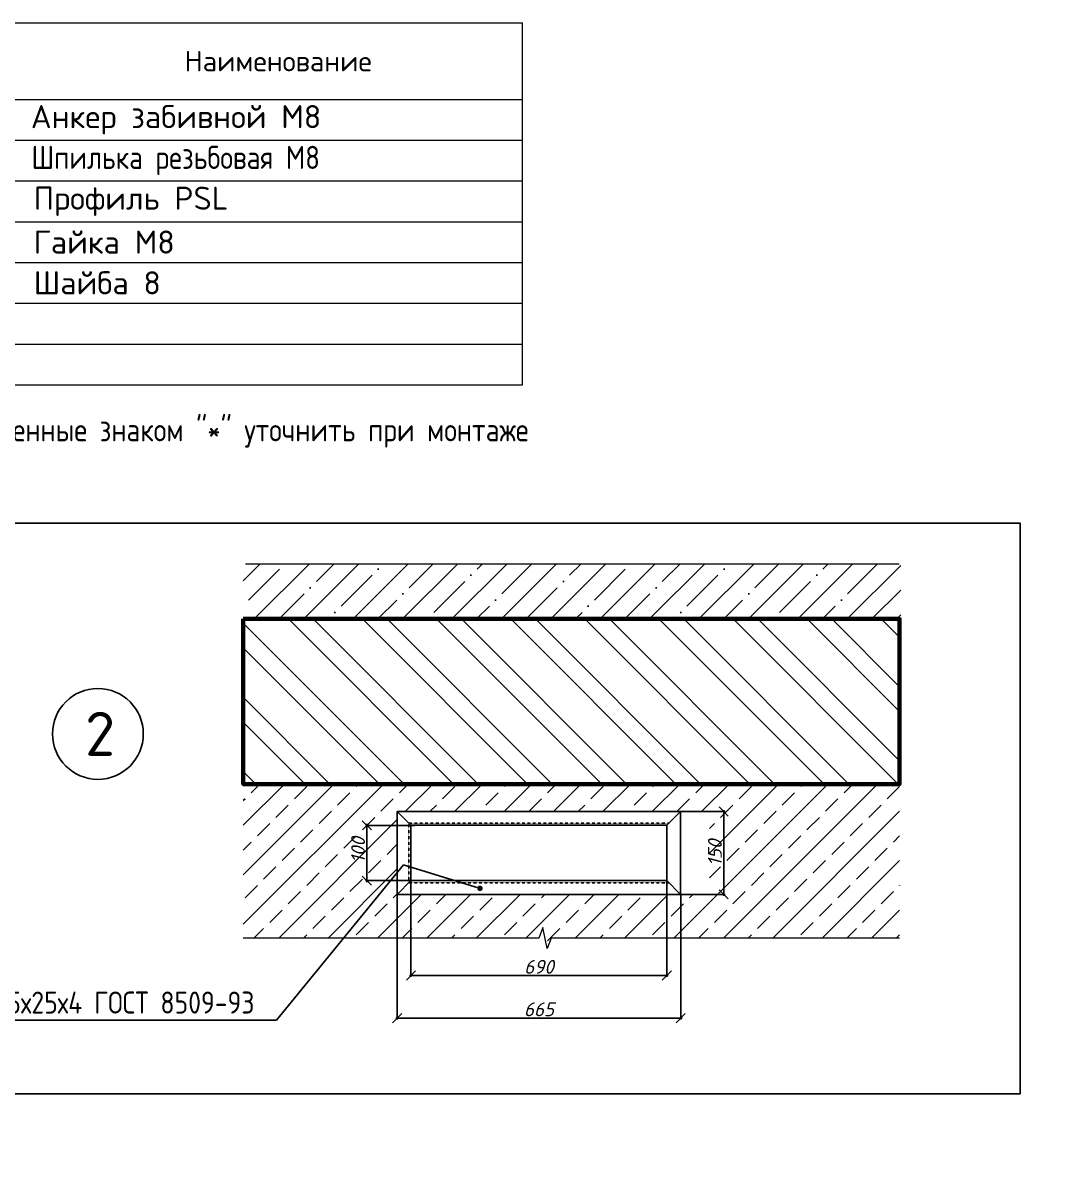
# Model space of a CAD drawing. Header units: millimetres. Extents: x -42533 to 645315, y 3457 to 82611.
# Drawn here: x 47802 to 59074, y 7901 to 20318 of the extents above; entities that cross this region are included whole.
import ezdxf
from ezdxf import colors
from ezdxf.entities.mleader import LeaderData, LeaderLine
from ezdxf.math import Vec2, Vec3

# ---------------------------------------------------------------- set-up
doc = ezdxf.new("R2010")
doc.units = ezdxf.units.MM
for name, pattern in [('K5LT32777', [0]), ('K5LT32780', [0]), ('ШТРИХОВАЯ', [0.75, 0.5, -0.25])]:
    doc.linetypes.add(name, pattern=pattern)
for name, color, linetype in [('PDF _Геометрия', 7, 'Continuous'), ('ШАХТЫ_ДЛЯ_СВОДНИКА', 7, 'Continuous'), ('ЭОМ_Выноски', 7, 'Continuous'), ('ЭОМ_Лотки рабочие', 5, 'Continuous'), ('ЭОМ_Размеры', 7, 'Continuous')]:
    doc.layers.add(name, color=color, linetype=linetype)
for name, color, linetype, lineweight in [('СТЕНЫ', 7, 'Continuous', 9), ('ЭМ_кабеленесущие конструкции', 7, 'Continuous', 15), ('ЭМ_текст', 7, 'Continuous', 5)]:
    doc.layers.add(name, color=color, linetype=linetype, lineweight=lineweight)
doc.styles.add('ISOCPEUR', font='isocpeur.ttf', dxfattribs={"width": 0.85, "height": 275})
doc.styles.add('MYSTYLE', font='isocpeur.ttf', dxfattribs={"oblique": 15})
doc.styles.add('ГЕЛАЙН_АР', font='isocpeur.ttf')
doc.dimstyles.new('1', dxfattribs={"dimtxt": 35, "dimasz": 20, "dimexe": 15, "dimexo": 0.625, "dimgap": 20, "dimtad": 1, "dimdec": 0, "dimtxsty": 'MYSTYLE', "dimblk": 'OBLIQUE', "dimcen": 0, "dimdle": 15, "dimadec": 0, "dimazin": 0, "dimtfac": 1, "dimtdec": 0, "dimtmove": 0, "dimatfit": 3, "dimldrblk": 'OBLIQUE', "dimfxl": 1, "dimarcsym": 0})

# ---------------------------------------------------------------- blocks, each defined once
blk = doc.blocks.new('_Dot')
at = {"color": 0, "linetype": 'ByBlock', "lineweight": -2}
blk.add_line((-0.5, 0), (-1, 0), dxfattribs=at)
at = {"color": 0, "linetype": 'ByBlock', "const_width": 0.5}
blk.add_lwpolyline([(-0.25, 0, 1), (0.25, 0, 1)], format="xyb", close=True, dxfattribs=at)
blk = doc.blocks.new('_Oblique')
at = {"color": 0, "linetype": 'ByBlock', "lineweight": -2}
blk.add_line((-0.5, -0.5), (0.5, 0.5), dxfattribs=at)
blk = doc.blocks.new('*D779')
at = {"color": 0, "lineweight": -2, "transparency": 16777216}
for p, q in [((54930, 11774), (55411, 11774)), ((55396, 11789), (55396, 10862)), ((54930, 10877), (55411, 10877))]:
    blk.add_line(p, q, dxfattribs=at)
at = {"layer": 'Defpoints', "color": 0, "transparency": 16777216}
for p in [(54930, 11774), (54930, 10877), (55396, 10877)]:
    blk.add_point(p, dxfattribs=at)
at = {"color": 0, "lineweight": -2, "transparency": 16777216, "xscale": 100, "yscale": 100, "zscale": 100}
for p, rotation in [((55396, 11774), 90), ((55396, 10877), 270)]:
    blk.add_blockref('_Oblique', p, dxfattribs=dict(at, rotation=rotation))
at = {"color": 0, "transparency": 16777216, "insert": (55301, 11326), "char_height": 150, "attachment_point": 5, "rotation": 90, "style": 'MYSTYLE'}
blk.add_mtext('150', dxfattribs=at)
blk = doc.blocks.new('*D747')
at = {"color": 0, "lineweight": -2, "transparency": 16777216}
for p, q in [((51858, 10876), (51858, 9522)), ((54930, 10876), (54930, 9522)), ((51843, 9537), (54945, 9537))]:
    blk.add_line(p, q, dxfattribs=at)
at = {"layer": 'Defpoints', "color": 0, "transparency": 16777216}
for p in [(51858, 10877), (54930, 10877), (54930, 9537)]:
    blk.add_point(p, dxfattribs=at)
at = {"color": 0, "lineweight": -2, "transparency": 16777216, "xscale": 100, "yscale": 100, "zscale": 100, "rotation": 180}
blk.add_blockref('_Oblique', (51858, 9537), dxfattribs=at)
at = {"color": 0, "lineweight": -2, "transparency": 16777216, "xscale": 100, "yscale": 100, "zscale": 100}
blk.add_blockref('_Oblique', (54930, 9537), dxfattribs=at)
at = {"color": 0, "transparency": 16777216, "insert": (53394, 9632), "char_height": 150, "attachment_point": 5, "style": 'MYSTYLE'}
blk.add_mtext('665', dxfattribs=at)
blk = doc.blocks.new('*D749')
at = {"color": 0, "lineweight": -2, "transparency": 16777216}
for p, q in [((52048, 11625), (51514, 11625)), ((51529, 11640), (51529, 11011)), ((52043, 11026), (51514, 11026))]:
    blk.add_line(p, q, dxfattribs=at)
at = {"layer": 'Defpoints', "color": 0, "transparency": 16777216}
for p in [(52049, 11625), (51529, 11026), (52043, 11026)]:
    blk.add_point(p, dxfattribs=at)
at = {"color": 0, "lineweight": -2, "transparency": 16777216, "xscale": 100, "yscale": 100, "zscale": 100}
for p, rotation in [((51529, 11625), 90), ((51529, 11026), 270)]:
    blk.add_blockref('_Oblique', p, dxfattribs=dict(at, rotation=rotation))
at = {"color": 0, "transparency": 16777216, "insert": (51434, 11357), "char_height": 150, "attachment_point": 5, "rotation": 90, "style": 'MYSTYLE'}
blk.add_mtext('100', dxfattribs=at)
blk = doc.blocks.new('*D752')
at = {"layer": 'Defpoints', "color": 0, "transparency": 16777216}
for p in [(52007, 11026), (54781, 11026), (54781, 9997)]:
    blk.add_point(p, dxfattribs=at)
at = {"layer": 'ЭОМ_Размеры', "color": 0, "lineweight": -2, "transparency": 16777216}
for p, q in [((52007, 11025), (52007, 9982)), ((54781, 11025), (54781, 9982)), ((51992, 9997), (54796, 9997))]:
    blk.add_line(p, q, dxfattribs=at)
at = {"layer": 'ЭОМ_Размеры', "color": 0, "lineweight": -2, "transparency": 16777216, "xscale": 100, "yscale": 100, "zscale": 100, "rotation": 180}
blk.add_blockref('_Oblique', (52007, 9997), dxfattribs=at)
at = {"layer": 'ЭОМ_Размеры', "color": 0, "lineweight": -2, "transparency": 16777216, "xscale": 100, "yscale": 100, "zscale": 100}
blk.add_blockref('_Oblique', (54781, 9997), dxfattribs=at)
at = {"layer": 'ЭОМ_Размеры', "color": 0, "transparency": 16777216, "insert": (53394, 10092), "char_height": 150, "attachment_point": 5, "style": 'MYSTYLE'}
blk.add_mtext('690', dxfattribs=at)

msp = doc.modelspace()

# ---------------------------------------------------------------- hatches: boundary and pattern name
at = {"transparency": 33554610}
h = msp.add_hatch(dxfattribs=at)
h.set_pattern_fill('ANSI35', color=252, scale=59.620204)
h.set_pattern_definition([(45, (-657424.5, -318554.5), (-267.70235, 267.70235), []), (45, (-657156.8, -318554.5), (-267.70235, 267.70235), [473.23537, -94.64707, 0, -94.64707])])
h.paths.add_polyline_path([(57314.5, 13861), (57314.5, 14458.9), (50188.9, 14458.9), (50188.9, 13861)])
h = msp.add_hatch()
h.set_pattern_fill('ANSI32', color=256, scale=59.620204, angle=90)
h.set_pattern_definition([(135, (-657427.64, -311631.6), (-401.55353, -401.55353), []), (135, (-657427.64, -311363.9), (-401.55353, -401.55353), [])])
h.paths.add_polyline_path([(57303.2, 12072.4), (57303.2, 13861), (50189.7, 13861), (50189.7, 12072.4)])
h = msp.add_hatch()
h.set_pattern_fill('ANSI33', color=256, scale=59.620204)
h.set_pattern_definition([(45, (-674194.05, -318700.77), (-267.70235, 267.70235), []), (45, (-673926.35, -318700.77), (-267.70235, 267.70235), [189.29415, -94.64707])])
h.paths.add_polyline_path([(57256.8, 13741.8), (50153.2, 13741.8)])
h.paths.add_polyline_path([(57303.2, 12072.4), (50189.7, 12072.4), (50189.7, 10403), (53392.1, 10403), (53434.7, 10519.8), (53483.6, 10289.4), (53526.2, 10403), (57303.2, 10403)])
h.paths.add_polyline_path([(55242.4, 10877), (55203, 10877), (52207.1, 10877), (51858.3, 10877), (51858.3, 11774.3), (52207.1, 11774.3), (55203, 11774.3), (55242.4, 11774.3)], flags=16)
edge = h.paths.add_edge_path(flags=0)
edge.add_arc((55103.1, 11125.9), 99.9, 0, 90, ccw=False)
edge.add_arc((55103.1, 11125.9), 99.9, -180, 0, ccw=False)
edge.add_arc((54903.4, 11125.9), 99.9, -180, 0, ccw=False)
edge.add_arc((54703.7, 11125.9), 99.9, -180, 0, ccw=False)
edge.add_arc((54503.9, 11125.9), 99.9, -180, 0, ccw=False)
edge.add_arc((54304.2, 11125.9), 99.9, -180, 0, ccw=False)
edge.add_arc((54104.5, 11125.9), 99.9, -180, 0, ccw=False)
edge.add_arc((53904.8, 11125.9), 99.9, -180, 0, ccw=False)
edge.add_arc((53705, 11125.9), 99.9, -180, 0, ccw=False)
edge.add_arc((53505.3, 11125.9), 99.9, -180, 0, ccw=False)
edge.add_arc((53305.6, 11125.9), 99.9, -180, 0, ccw=False)
edge.add_arc((53105.9, 11125.9), 99.9, -180, 0, ccw=False)
edge.add_arc((52906.1, 11125.9), 99.9, -180, 0, ccw=False)
edge.add_arc((52706.4, 11125.9), 99.9, -180, 0, ccw=False)
edge.add_arc((52506.7, 11125.9), 99.9, -180, 0, ccw=False)
edge.add_arc((52306.9, 11125.9), 99.9, -180, 0, ccw=False)
edge.add_arc((52306.9, 11125.9), 99.9, 90, 180, ccw=False)
edge.add_arc((52306.9, 11325.7), 99.9, 180, 270, ccw=False)
edge.add_arc((52306.9, 11325.7), 99.9, 90, 180, ccw=False)
edge.add_arc((52306.9, 11525.4), 99.9, 180, 270, ccw=False)
edge.add_arc((52306.9, 11525.4), 99.9, 0, 180, ccw=False)
edge.add_arc((52506.7, 11525.4), 99.9, 0, 180, ccw=False)
edge.add_arc((52706.4, 11525.4), 99.9, 0, 180, ccw=False)
edge.add_arc((52906.1, 11525.4), 99.9, 0, 180, ccw=False)
edge.add_arc((53105.9, 11525.4), 99.9, 0, 180, ccw=False)
edge.add_arc((53305.6, 11525.4), 99.9, 0, 180, ccw=False)
edge.add_arc((53505.3, 11525.4), 99.9, 0, 180, ccw=False)
edge.add_arc((53705, 11525.4), 99.9, 0, 180, ccw=False)
edge.add_arc((53904.8, 11525.4), 99.9, 0, 180, ccw=False)
edge.add_arc((54104.5, 11525.4), 99.9, 0, 180, ccw=False)
edge.add_arc((54304.2, 11525.4), 99.9, 0, 180, ccw=False)
edge.add_arc((54503.9, 11525.4), 99.9, 0, 180, ccw=False)
edge.add_arc((54703.7, 11525.4), 99.9, 0, 180, ccw=False)
edge.add_arc((54903.4, 11525.4), 99.9, 0, 180, ccw=False)
edge.add_arc((55103.1, 11525.4), 99.9, 0, 180, ccw=False)
edge.add_arc((55103.1, 11525.4), 99.9, -90, 0, ccw=False)
edge.add_arc((55103.1, 11325.7), 99.9, 0, 90, ccw=False)
edge.add_arc((55103.1, 11325.7), 99.9, -90, 0, ccw=False)
edge = h.paths.add_edge_path(flags=0)
edge.add_arc((55103.1, 11325.7), 74.5, 0, 360)
edge = h.paths.add_edge_path(flags=0)
edge.add_arc((55103.1, 11125.9), 74.5, 0, 360)
edge = h.paths.add_edge_path(flags=0)
edge.add_arc((55103.1, 11525.4), 74.5, 0, 360)
edge = h.paths.add_edge_path(flags=0)
edge.add_arc((54703.7, 11325.7), 99.9, -180, 0, ccw=False)
edge.add_arc((54503.9, 11325.7), 99.9, -180, 0, ccw=False)
edge.add_arc((54304.2, 11325.7), 99.9, -180, 0, ccw=False)
edge.add_arc((54104.5, 11325.7), 99.9, -180, 0, ccw=False)
edge.add_arc((53904.8, 11325.7), 99.9, -180, 0, ccw=False)
edge.add_arc((53705, 11325.7), 99.9, -180, 0, ccw=False)
edge.add_arc((53505.3, 11325.7), 99.9, -180, 0, ccw=False)
edge.add_arc((53305.6, 11325.7), 99.9, -180, 0, ccw=False)
edge.add_arc((53105.9, 11325.7), 99.9, -180, 0, ccw=False)
edge.add_arc((52906.1, 11325.7), 99.9, -180, 0, ccw=False)
edge.add_arc((52706.4, 11325.7), 99.9, -180, 0, ccw=False)
edge.add_arc((52506.7, 11325.7), 99.9, -180, 0, ccw=False)
edge.add_arc((52506.7, 11325.7), 99.9, 0, 180, ccw=False)
edge.add_arc((52706.4, 11325.7), 99.9, 0, 180, ccw=False)
edge.add_arc((52906.1, 11325.7), 99.9, 0, 180, ccw=False)
edge.add_arc((53105.9, 11325.7), 99.9, 0, 180, ccw=False)
edge.add_arc((53305.6, 11325.7), 99.9, 0, 180, ccw=False)
edge.add_arc((53505.3, 11325.7), 99.9, 0, 180, ccw=False)
edge.add_arc((53705, 11325.7), 99.9, 0, 180, ccw=False)
edge.add_arc((53904.8, 11325.7), 99.9, 0, 180, ccw=False)
edge.add_arc((54104.5, 11325.7), 99.9, 0, 180, ccw=False)
edge.add_arc((54304.2, 11325.7), 99.9, 0, 180, ccw=False)
edge.add_arc((54503.9, 11325.7), 99.9, 0, 180, ccw=False)
edge.add_arc((54703.7, 11325.7), 99.9, 0, 180, ccw=False)
edge.add_arc((54903.4, 11325.7), 99.9, 0, 180, ccw=False)
edge.add_arc((54903.4, 11325.7), 99.9, -180, 0, ccw=False)
edge = h.paths.add_edge_path(flags=0)
edge.add_arc((54903.4, 11325.7), 74.5, 0, 360)
edge = h.paths.add_edge_path(flags=0)
edge.add_arc((54903.4, 11125.9), 74.5, 0, 360)
edge = h.paths.add_edge_path(flags=0)
edge.add_arc((54903.4, 11525.4), 74.5, 0, 360)
edge = h.paths.add_edge_path(flags=0)
edge.add_arc((54703.7, 11325.7), 74.5, 0, 360)
edge = h.paths.add_edge_path(flags=0)
edge.add_arc((54703.7, 11125.9), 74.5, 0, 360)
edge = h.paths.add_edge_path(flags=0)
edge.add_arc((54703.7, 11525.4), 74.5, 0, 360)
edge = h.paths.add_edge_path(flags=0)
edge.add_arc((54503.9, 11325.7), 74.5, 0, 360)
edge = h.paths.add_edge_path(flags=0)
edge.add_arc((54503.9, 11125.9), 74.5, 0, 360)
edge = h.paths.add_edge_path(flags=0)
edge.add_arc((54503.9, 11525.4), 74.5, 0, 360)
edge = h.paths.add_edge_path(flags=0)
edge.add_arc((54304.2, 11325.7), 74.5, 0, 360)
edge = h.paths.add_edge_path(flags=0)
edge.add_arc((54304.2, 11125.9), 74.5, 0, 360)
edge = h.paths.add_edge_path(flags=0)
edge.add_arc((54304.2, 11525.4), 74.5, 0, 360)
edge = h.paths.add_edge_path(flags=0)
edge.add_arc((54104.5, 11325.7), 74.5, 0, 360)
edge = h.paths.add_edge_path(flags=0)
edge.add_arc((54104.5, 11125.9), 74.5, 0, 360)
edge = h.paths.add_edge_path(flags=0)
edge.add_arc((54104.5, 11525.4), 74.5, 0, 360)
edge = h.paths.add_edge_path(flags=0)
edge.add_arc((53904.8, 11325.7), 74.5, 0, 360)
edge = h.paths.add_edge_path(flags=0)
edge.add_arc((53904.8, 11125.9), 74.5, 0, 360)
edge = h.paths.add_edge_path(flags=0)
edge.add_arc((53904.8, 11525.4), 74.5, 0, 360)
edge = h.paths.add_edge_path(flags=0)
edge.add_arc((53705, 11325.7), 74.5, 0, 360)
edge = h.paths.add_edge_path(flags=0)
edge.add_arc((53705, 11125.9), 74.5, 0, 360)
edge = h.paths.add_edge_path(flags=0)
edge.add_arc((53705, 11525.4), 74.5, 0, 360)
edge = h.paths.add_edge_path(flags=0)
edge.add_arc((53505.3, 11325.7), 74.5, 0, 360)
edge = h.paths.add_edge_path(flags=0)
edge.add_arc((53505.3, 11125.9), 74.5, 0, 360)
edge = h.paths.add_edge_path(flags=0)
edge.add_arc((53505.3, 11525.4), 74.5, 0, 360)
edge = h.paths.add_edge_path(flags=0)
edge.add_arc((53305.6, 11325.7), 74.5, 0, 360)
edge = h.paths.add_edge_path(flags=0)
edge.add_arc((53305.6, 11125.9), 74.5, 0, 360)
edge = h.paths.add_edge_path(flags=0)
edge.add_arc((53305.6, 11525.4), 74.5, 0, 360)
edge = h.paths.add_edge_path(flags=0)
edge.add_arc((53105.9, 11325.7), 74.5, 0, 360)
edge = h.paths.add_edge_path(flags=0)
edge.add_arc((53105.9, 11125.9), 74.5, 0, 360)
edge = h.paths.add_edge_path(flags=0)
edge.add_arc((53105.9, 11525.4), 74.5, 0, 360)
edge = h.paths.add_edge_path(flags=0)
edge.add_arc((52906.1, 11325.7), 74.5, 0, 360)
edge = h.paths.add_edge_path(flags=0)
edge.add_arc((52906.1, 11125.9), 74.5, 0, 360)
edge = h.paths.add_edge_path(flags=0)
edge.add_arc((52906.1, 11525.4), 74.5, 0, 360)
edge = h.paths.add_edge_path(flags=0)
edge.add_arc((52706.4, 11325.7), 74.5, 0, 360)
edge = h.paths.add_edge_path(flags=0)
edge.add_arc((52706.4, 11125.9), 74.5, 0, 360)
edge = h.paths.add_edge_path(flags=0)
edge.add_arc((52706.4, 11525.4), 74.5, 0, 360)
edge = h.paths.add_edge_path(flags=0)
edge.add_arc((52506.7, 11325.7), 74.5, 0, 360)
edge = h.paths.add_edge_path(flags=0)
edge.add_arc((52506.7, 11125.9), 74.5, 0, 360)
edge = h.paths.add_edge_path(flags=0)
edge.add_arc((52506.7, 11525.4), 74.5, 0, 360)
edge = h.paths.add_edge_path(flags=0)
edge.add_arc((52306.9, 11325.7), 74.5, 0, 360)
edge = h.paths.add_edge_path(flags=0)
edge.add_arc((52306.9, 11125.9), 74.5, 0, 360)
edge = h.paths.add_edge_path(flags=0)
edge.add_arc((52306.9, 11525.4), 74.5, 0, 360)
h.paths.add_polyline_path([(51596.5, 11156), (51558.3, 11188.1), (51616.6, 11264.5), (51368, 11165.5)], flags=16)
h.paths.add_polyline_path([(53632.4, 10613.9), (53670.9, 10595.8), (53631.1, 10636.1), (53596.3, 10636.3)], flags=16)

# ---------------------------------------------------------------- linework, layer by layer
at = {"color": 0, "linetype": 'K5LT32780', "lineweight": 15}
for p, q in [((43390.8, 20318.4), (53217.5, 20318.4)), ((53217.5, 16397.9), (53217.5, 20318.4)), ((43390.8, 19490.1), (53217.5, 19490.1))]:
    msp.add_line(p, q, dxfattribs=at)
at = {"color": 0, "linetype": 'K5LT32777', "lineweight": 15}
for p, q in [((47697.8, 19048.4), (53217.5, 19048.4)), ((47697.8, 18606.6), (53217.5, 18606.6)), ((47697.8, 18164.9), (53217.5, 18164.9)), ((47624.1, 17723.1), (53217.5, 17723.1)), ((47697.8, 17281.4), (53217.5, 17281.4)), ((47697.8, 16839.6), (53217.5, 16839.6)), ((47697.8, 16397.9), (53217.5, 16397.9))]:
    msp.add_line(p, q, dxfattribs=at)
at = {"color": 5}
for points in [[(51858.3, 11774.3), (54929.8, 11774.3), (54780.8, 11625.3), (52007.3, 11625.3)], [(52007.3, 11625.3), (52007.3, 11026.1), (51858.3, 10877), (51858.3, 11774.3)], [(54929.8, 11774.3), (54929.8, 10877), (54780.8, 11026.1), (54780.8, 11625.3)], [(52007.3, 11026.1), (54780.8, 11026.1), (54929.8, 10877), (51858.3, 10877)]]:
    msp.add_lwpolyline(points, close=True, dxfattribs=at)
at = {"color": 5, "linetype": 'ШТРИХОВАЯ', "ltscale": 0.2}
for points in [[(51983.5, 11649.1), (54804.6, 11649.1)], [(51983.5, 11649.1), (51983.5, 11002.2)], [(51983.5, 11002.2), (54804.6, 11002.2)]]:
    msp.add_lwpolyline(points, dxfattribs=at)
at = {"layer": 'PDF _Геометрия', "lineweight": 13}
msp.add_lwpolyline([(57303.2, 10403), (53526.2, 10403), (53483.6, 10289.4), (53434.7, 10519.8), (53392.1, 10403), (50189.7, 10403)], dxfattribs=at)
at = {"layer": 'СТЕНЫ'}
for p, q in [((50213.8, 14458.6), (57299.6, 14458.6)), ((51758.9, 13860.9), (55651.2, 13861.2))]:
    msp.add_line(p, q, dxfattribs=at)
at = {"layer": 'ШАХТЫ_ДЛЯ_СВОДНИКА', "color": 18, "lineweight": 60, "true_color": 0x000000}
msp.add_lwpolyline([(50189.7, 13861), (57303.2, 13861), (57303.2, 12072.4), (50189.7, 12072.4)], close=True, dxfattribs=at)
at = {"layer": 'ЭОМ_Лотки рабочие', "color": 7}
msp.add_lwpolyline([(38388.1, 14898.4), (58609.8, 14898.4), (58609.8, 8716.2), (38388.1, 8716.2)], close=True, dxfattribs=at)
msp.add_circle((48614.4, 12615.5), 492.1, dxfattribs=at)

# ---------------------------------------------------------------- texts
at = {"transparency": 33554687, "char_height": 250, "attachment_point": 5, "style": 'ISOCPEUR'}
for s, insert, width in [('\\pxi1,ql;{\\W1;Анкер забивной М8}', (49377.4, 19269.3), 3478.778), ('\\pxi1,ql;Шпилька резьбовая М8', (49703.2, 18827.5), 4117.184), ('\\pxi1,ql;{\\W1;Профиль PSL}', (49407.3, 18385.8), 3478.778), ('\\pxi1,ql;{\\W1;Гайка М8}', (49407.3, 17944), 3478.778), ('\\pxi1,ql;{\\W1;Шайба 8}', (49407.3, 17502.3), 3478.778), ('\\pxi1,ql;Размер и марку профиля отмеченные знаком "*" уточнить при монтаже', (48475.7, 15876), 10667.223)]:
    msp.add_mtext(s, dxfattribs=dict(at, insert=insert, width=width))
at = {"layer": 'ЭМ_текст', "lineweight": 15, "insert": (50457.7, 19904.3), "char_height": 221.229, "width": 5519.652, "attachment_point": 5, "style": 'ISOCPEUR'}
msp.add_mtext('\\pxi1,qc;{\\W1;Наименование}', dxfattribs=at)
at = {"layer": 'ЭОМ_Выноски', "color": 0, "insert": (48637.9, 12616.1), "char_height": 477, "width": 10806.732, "attachment_point": 5, "style": 'ГЕЛАЙН_АР'}
msp.add_mtext('2', dxfattribs=at)

# ---------------------------------------------------------------- dimensions: what is measured, and where the dimension line sits
dim = msp.add_linear_dim(base=(55395.8, 10877), p1=(54929.8, 11774.3), p2=(54929.8, 10877), angle=90, text='150', dimstyle='1', override={"dimtxt": 150, "dimasz": 100, "dimtmove": 1})
dim.commit()
dim.dimension.update_dxf_attribs({"geometry": '*D779', "text_midpoint": (55300.8, 11325.7)})
dim = msp.add_linear_dim(base=(51528.6, 11026.1), p1=(52048.9, 11625.3), p2=(52043.5, 11026.1), angle=90, text='100', dimstyle='1', override={"dimtxt": 150, "dimasz": 100, "dimtmove": 1})
dim.commit()
dim.dimension.update_dxf_attribs({"geometry": '*D749', "text_midpoint": (51528.6, 11357), "dimtype": 160})
dim = msp.add_linear_dim(base=(54929.8, 9536.6), p1=(51858.3, 10877), p2=(54929.8, 10877), text='665', dimstyle='1', override={"dimtxt": 150, "dimasz": 100, "dimtmove": 1})
dim.commit()
dim.dimension.update_dxf_attribs({"geometry": '*D747', "text_midpoint": (53394.1, 9631.6)})
at = {"layer": 'ЭОМ_Размеры'}
dim = msp.add_linear_dim(base=(54780.8, 9997.3), p1=(52007.3, 11026.1), p2=(54780.8, 11026.1), text='690', dimstyle='1', override={"dimtxt": 150, "dimasz": 100}, dxfattribs=at)
dim.commit()
dim.dimension.update_dxf_attribs({"geometry": '*D752', "text_midpoint": (53394.1, 9997.3), "dimtype": 160})

# ---------------------------------------------------------------- leaders
at = {"layer": 'ЭМ_кабеленесущие конструкции', "lineweight": 5}
ml = msp.add_multileader_mtext('Standard', dxfattribs=at)
ml.set_content('Лестничный лоток LL5050HDZ', color=256, style='ISOCPEUR')
ml.set_leader_properties()
ml.set_arrow_properties(name='DOT')
ml.build(insert=Vec2(0, 0))
ml.multileader.update_dxf_attribs({"text_left_attachment_type": 6, "text_right_attachment_type": 6, "dogleg_length": 0.00122, "arrow_head_size": 48.9, "scale": 10})
ctx = ml.context
ctx.base_point, ctx.scale, ctx.char_height, ctx.arrow_head_size, ctx.landing_gap_size, ctx.plane_origin = Vec3(64162.9, 17573.6), 10, 195.708, 48.9, 97.9, Vec3(66101.2, 17351.4)
ctx.left_attachment, ctx.right_attachment, ctx.text_align_type = 6, 6, 2
notes = []
notes.append((ctx, [(1, (1, 1, 0), (67452.8, 17573.6), (-1, 0), 0.0597, [(1, [(68556.8, 17070.6)], 0, [])])]))
ctx.mtext.insert, ctx.mtext.width, ctx.mtext.defined_height, ctx.mtext.alignment, ctx.mtext.flow_direction = Vec3(67354.9, 17808.4), 3770.984, 201.2, 3, 5
ml = msp.add_multileader_mtext('Standard', dxfattribs=at)
ml.set_content('Мастика огнеупорная\\Pдля заделки щелей между стеной и трубой ВГП', color=256, style='ISOCPEUR')
ml.set_leader_properties()
ml.set_arrow_properties(name='DOT')
ml.build(insert=Vec2(0, 0))
ml.multileader.update_dxf_attribs({"text_left_attachment_type": 6, "text_right_attachment_type": 6, "dogleg_length": 0.00122, "arrow_head_size": 59.6, "scale": 10})
ctx = ml.context
ctx.base_point, ctx.scale, ctx.char_height, ctx.arrow_head_size, ctx.landing_gap_size, ctx.plane_origin = Vec3(19191.2, 16139.8), 10, 238.481, 59.6, 119.2, Vec3(29286.4, 18572.5)
ctx.left_attachment, ctx.right_attachment = 6, 6
notes.append((ctx, [(1, (1, 1, 0), (23980.6, 16139.8), (-1, 0), 0.0727, [(2, [(23436, 17513.7)], 0, [])])]))
ctx.mtext.insert, ctx.mtext.width, ctx.mtext.defined_height, ctx.mtext.flow_direction = Vec3(19986, 16449.8), 4895.418, 235.2, 5
ml = msp.add_multileader_mtext('Standard', dxfattribs=at)
ml.set_content('Огнестойкий герметик DS1201, DS1202\\Pдля заделки  пространства между трубой и кабелем', color=256, style='ISOCPEUR')
ml.set_leader_properties()
ml.set_arrow_properties(name='DOT')
ml.build(insert=Vec2(0, 0))
ml.multileader.update_dxf_attribs({"text_left_attachment_type": 6, "text_right_attachment_type": 6, "dogleg_length": 0.00122, "arrow_head_size": 48.9, "scale": 10})
ctx = ml.context
ctx.base_point, ctx.scale, ctx.char_height, ctx.arrow_head_size, ctx.landing_gap_size, ctx.plane_origin = Vec3(62574.3, 16897.4), 10, 195.708, 48.9, 97.9, Vec3(66630.1, 17867.5)
ctx.left_attachment, ctx.right_attachment, ctx.text_align_type = 6, 6, 2
notes.append((ctx, [(1, (1, 1, 0), (67452.8, 16897.4), (-1, 0), 0.0597, [(2, [(68401.4, 15928.9)], 0, [])])]))
ctx.mtext.insert, ctx.mtext.width, ctx.mtext.defined_height, ctx.mtext.alignment, ctx.mtext.flow_direction = Vec3(67354.9, 17151.8), 5079.725, 525.7, 3, 5
ml = msp.add_multileader_mtext('Standard', dxfattribs=at)
ml.set_content('Труба ВГП Ду=40 48шт.', color=256, style='ISOCPEUR')
ml.set_leader_properties()
ml.set_arrow_properties(name='DOT')
ml.build(insert=Vec2(0, 0))
ml.multileader.update_dxf_attribs({"text_left_attachment_type": 6, "text_right_attachment_type": 6, "dogleg_length": 0.00122, "arrow_head_size": 48.9, "scale": 10})
ctx = ml.context
ctx.base_point, ctx.scale, ctx.char_height, ctx.arrow_head_size, ctx.landing_gap_size, ctx.plane_origin = Vec3(65460.5, 15627.4), 10, 195.708, 48.9, 97.9, Vec3(72194.7, 17894.4)
ctx.left_attachment, ctx.right_attachment, ctx.text_align_type = 6, 6, 2
notes.append((ctx, [(1, (1, 1, 0), (67452.8, 15627.4), (-1, 0), 0.0597, [(2, [(68356.2, 15853.8)], 0, [])])]))
ctx.mtext.insert, ctx.mtext.width, ctx.mtext.defined_height, ctx.mtext.alignment, ctx.mtext.flow_direction = Vec3(67354.9, 15881.8), 1869.846, 386, 3, 5
ml = msp.add_multileader_mtext('Standard', dxfattribs=at)
ml.set_content('Обрамление трубного блока из уголка 25х25х4 ГОСТ 8509-93', color=256, style='ISOCPEUR')
ml.set_leader_properties()
ml.set_arrow_properties(name='DOT')
ml.build(insert=Vec2(0, 0))
ml.multileader.update_dxf_attribs({"text_left_attachment_type": 6, "text_right_attachment_type": 6, "dogleg_length": 0.00122, "arrow_head_size": 48.9, "scale": 10})
ctx = ml.context
ctx.base_point, ctx.scale, ctx.char_height, ctx.arrow_head_size, ctx.landing_gap_size, ctx.plane_origin = Vec3(63988.3, 14685.8), 10, 195.708, 48.9, 97.9, Vec3(66459.7, 16357.8)
ctx.left_attachment, ctx.right_attachment, ctx.text_align_type = 6, 6, 2
notes.append((ctx, [(1, (1, 1, 0), (67550.7, 14685.8), (-1, 0), 97.9, [(0, [(68295, 15703.9)], 0, [])])]))
ctx.mtext.insert, ctx.mtext.width, ctx.mtext.defined_height, ctx.mtext.alignment, ctx.mtext.flow_direction = Vec3(67354.9, 14940.2), 4050.206, 525.7, 3, 5
ml = msp.add_multileader_mtext('Standard', dxfattribs=at)
ml.set_content('Мастика огнеупорная\\Pдля заделки щелей между перекрытием и трубой ВГП', color=256, style='ISOCPEUR')
ml.set_leader_properties()
ml.set_arrow_properties(name='DOT')
ml.build(insert=Vec2(0, 0))
ml.multileader.update_dxf_attribs({"text_left_attachment_type": 6, "text_right_attachment_type": 6, "dogleg_length": 0.00122, "arrow_head_size": 48.9, "scale": 10})
ctx = ml.context
ctx.base_point, ctx.scale, ctx.char_height, ctx.arrow_head_size, ctx.landing_gap_size, ctx.plane_origin = Vec3(64412.5, 13728.6), 10, 195.708, 48.9, 97.9, Vec3(71889.9, 17091.6)
ctx.left_attachment, ctx.right_attachment, ctx.text_align_type = 6, 6, 2
notes.append((ctx, [(1, (1, 1, 0), (67452.8, 13728.6), (-1, 0), 0.0597, [(2, [(68326.3, 14094.8)], 0, [])])]))
ctx.mtext.insert, ctx.mtext.width, ctx.mtext.defined_height, ctx.mtext.alignment, ctx.mtext.flow_direction = Vec3(67354.9, 13983.1), 4017.395, 193, 3, 5
ml = msp.add_multileader_mtext('Standard', dxfattribs=at)
ml.set_content('Обрамление трубного блока из уголка 25х25х4 ГОСТ 8509-93', color=256, style='ISOCPEUR')
ml.set_leader_properties()
ml.set_arrow_properties(name='DOT')
ml.build(insert=Vec2(0, 0))
ml.multileader.update_dxf_attribs({"text_left_attachment_type": 6, "text_right_attachment_type": 6, "dogleg_length": 0.00122, "arrow_head_size": 59.6, "scale": 10})
ctx = ml.context
ctx.base_point, ctx.scale, ctx.char_height, ctx.arrow_head_size, ctx.landing_gap_size, ctx.plane_origin = Vec3(46208.6, 9514.1), 10, 238.481, 59.6, 119.2, Vec3(49386.1, 10813.1)
ctx.left_attachment, ctx.right_attachment, ctx.text_align_type = 6, 6, 2
notes.append((ctx, [(1, (1, 1, 0), (50549.6, 9514.1), (-1, 0), 119.3, [(2, [(52754.9, 10942.5), (51926.3, 11197.6)], 0, [])])]))
ctx.mtext.insert, ctx.mtext.width, ctx.mtext.defined_height, ctx.mtext.alignment, ctx.mtext.flow_direction = Vec3(50311.1, 9824.1), 4793.504, 661.5, 3, 5
ml = msp.add_multileader_mtext('Standard', dxfattribs=at)
ml.set_content('Труба ВГП Ду=40 48шт.', color=256, style='ISOCPEUR')
ml.set_leader_properties()
ml.set_arrow_properties(name='DOT')
ml.build(insert=Vec2(0, 0))
ml.multileader.update_dxf_attribs({"text_left_attachment_type": 6, "text_right_attachment_type": 6, "dogleg_length": 0.00122, "arrow_head_size": 48.9, "scale": 10})
ctx = ml.context
ctx.base_point, ctx.scale, ctx.char_height, ctx.arrow_head_size, ctx.landing_gap_size, ctx.plane_origin = Vec3(64656.8, 9626.2), 10, 195.708, 48.9, 97.9, Vec3(71941.3, 10165.2)
ctx.left_attachment, ctx.right_attachment, ctx.text_align_type = 6, 6, 2
notes.append((ctx, [(1, (1, 1, 0), (66649.2, 9626.2), (-1, 0), 0.0597, [(2, [(68407, 9226.2)], 0, [])])]))
ctx.mtext.insert, ctx.mtext.width, ctx.mtext.defined_height, ctx.mtext.alignment, ctx.mtext.flow_direction = Vec3(66551.3, 9880.7), 1821.596, 386, 3, 5
ml = msp.add_multileader_mtext('Standard', dxfattribs=at)
ml.set_content('Обрамление трубного блока из уголка 25х25х4 ГОСТ 8509-93', color=256, style='ISOCPEUR')
ml.set_leader_properties()
ml.set_arrow_properties(name='DOT')
ml.build(insert=Vec2(0, 0))
ml.multileader.update_dxf_attribs({"text_left_attachment_type": 6, "text_right_attachment_type": 6, "dogleg_length": 0.00122, "arrow_head_size": 48.9, "scale": 10})
ctx = ml.context
ctx.base_point, ctx.scale, ctx.char_height, ctx.arrow_head_size, ctx.landing_gap_size, ctx.plane_origin = Vec3(62369.6, 7903.4), 10, 195.708, 48.9, 97.9, Vec3(66206.2, 8628.6)
ctx.left_attachment, ctx.right_attachment, ctx.text_align_type = 6, 6, 2
notes.append((ctx, [(1, (1, 1, 0), (66747.1, 7903.4), (-1, 0), 97.9, [(2, [(68970.9, 8734.8), (68290.9, 8944.1)], 0, [])])]))
ctx.mtext.insert, ctx.mtext.width, ctx.mtext.defined_height, ctx.mtext.alignment, ctx.mtext.flow_direction = Vec3(66551.3, 8157.8), 4196.374, 525.7, 3, 5
for ctx, leaders in notes:
    for number, flags, end, landing, length, lines in leaders:
        leader = LeaderData()
        leader.index, (leader.has_last_leader_line, leader.has_dogleg_vector, leader.attachment_direction) = number, flags
        leader.last_leader_point, leader.dogleg_vector, leader.dogleg_length = Vec3(end), Vec3(landing), length
        for number, points, colour, breaks in lines:
            line = LeaderLine()
            line.index, line.vertices, line.color, line.breaks = number, Vec3.list(points), colors.encode_raw_color(colour), breaks
            leader.lines.append(line)
        ctx.leaders.append(leader)

doc.saveas('drawing.dxf')
